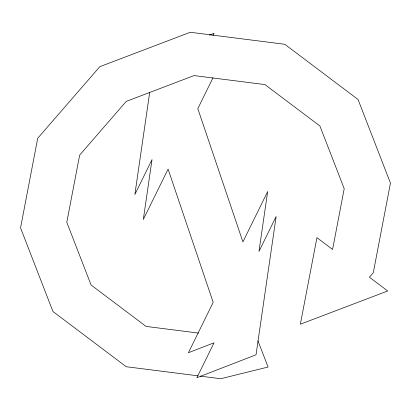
<?xml version="1.0" encoding="UTF-8"?>
<svg xmlns="http://www.w3.org/2000/svg" width="411" height="411" viewBox="0 0 411 411"><rect width="100%" height="100%" fill="white"/><g stroke="black" fill="none" stroke-linecap="round" stroke-linejoin="round"><path stroke-width="0.62" d="M149.707 92.367L134.859 194.506L152.024 159.602L143.316 219.489L168.089 169.111L213.186 302.347L188.413 352.73L214.033 342.805L196.869 377.709L256.032 354.796L276.141 216.494L258.976 251.398L267.684 191.511L242.911 241.889L197.814 108.653L213.016 77.736M213.006 35.577L214.131 33.291L209.348 35.141M198.58 333.09L146.044 326.416L91.088 285.008L66.788 222.3L79.657 155.091L126.244 101.389L194.064 75.578L264.956 84.584L319.912 125.992L344.213 188.7L332.581 249.441L316.932 237.65L300.359 324.212L387.712 290.973L369.412 277.189L373.296 272.714L390.45 183.101L358.048 99.488L284.772 44.28L190.257 32.274L99.822 66.68L37.704 138.286L20.55 227.9L52.952 311.512L126.228 366.72L197.907 375.824M200.445 376.147L220.743 378.726L268.095 367.028L257.969 340.899"/></g></svg>
